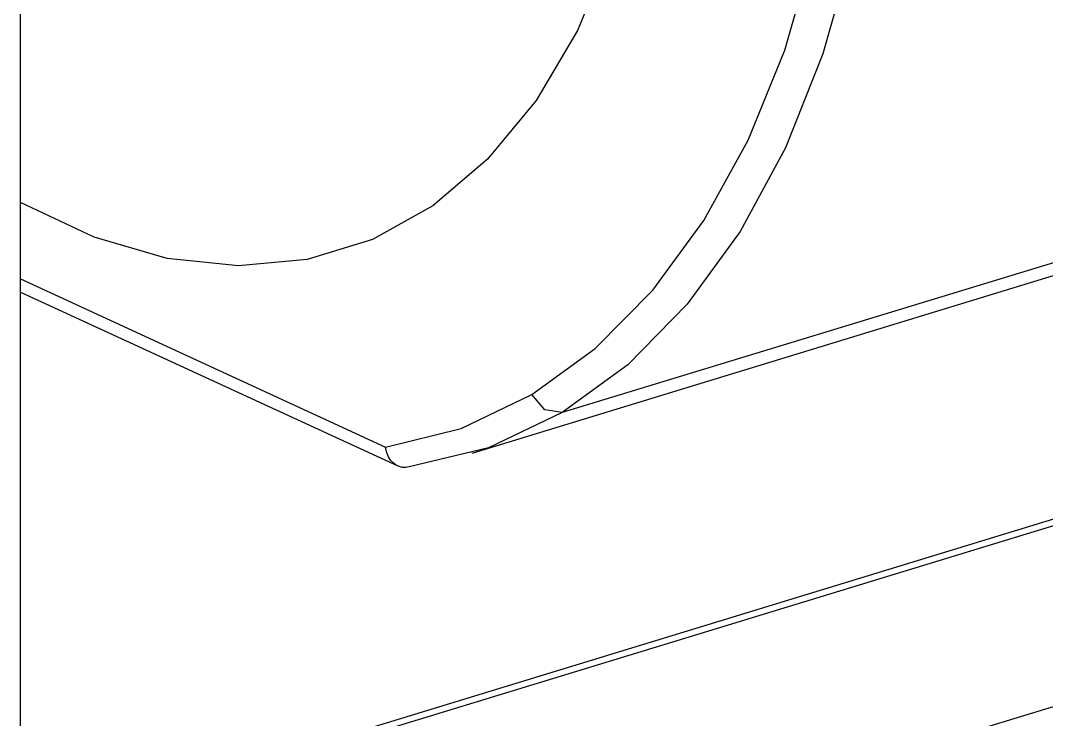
# Model space of a CAD drawing. Extents: x 594 to 813, y 174 to 240.
# Drawn here: x 734.441 to 735.037, y 230.286 to 230.693 of the extents above; entities that cross this region are included whole.
import ezdxf

# ---------------------------------------------------------------- set-up
doc = ezdxf.new("R2010")
doc.units = 0
doc.header["$MEASUREMENT"] = 0
doc.layers.add('AC.REF(S). PIPING', color=3, linetype='CONTINUOUS', lineweight=30)
doc.layers.add('LG-AIRCON', color=3, linetype='CONTINUOUS')

# ---------------------------------------------------------------- blocks, each defined once
blk = doc.blocks.new('B1-Low Static-Isometric')
at = {"layer": 'LG-AIRCON', "color": 3, "linetype": 'Continuous'}
for p, q in [((4429.41, 4379.961), (4429.41, 4493.069)), ((4542.837, 4425.727), (4429.41, 4391.072)), ((4543.481, 4425.552), (4429.41, 4390.7)), ((4429.41, 4380.188), (4543.481, 4415.04))]:
    blk.add_line(p, q, dxfattribs=at)
at = {"layer": 'LG-AIRCON', "color": 43, "linetype": 'Continuous'}
for p, q in [((4463.743, 4442.537), (4461.789, 4437.856)), ((4473.838, 4436.715), (4475.505, 4442.463)), ((4477.741, 4442.483), (4476.052, 4436.491)), ((4537.747, 4439.099), (4460.906, 4415.621)), ((4461.789, 4437.856), (4459.385, 4433.776)), ((4455.67, 4413.272), (4532.51, 4436.749)), ((4471.71, 4431.474), (4473.838, 4436.715)), ((4476.052, 4436.491), (4473.876, 4431.028)), ((4459.385, 4433.776), (4456.567, 4430.357)), ((4469.146, 4426.801), (4471.71, 4431.474)), ((4473.876, 4431.028), (4471.242, 4426.157)), ((4456.567, 4430.357), (4453.378, 4427.65)), ((4433.682, 4425.823), (4429.408, 4427.837)), ((4453.378, 4427.65), (4449.864, 4425.697)), ((4466.174, 4422.747), (4469.146, 4426.801)), ((4471.242, 4426.157), (4468.177, 4421.935)), ((4437.928, 4424.589), (4433.682, 4425.823)), ((4449.864, 4425.697), (4446.08, 4424.526)), ((4442.081, 4424.155), (4437.928, 4424.589)), ((4446.08, 4424.526), (4442.081, 4424.155)), ((4429.41, 4423.413), (4450.632, 4413.623)), ((4429.41, 4422.635), (4451.339, 4412.519)), ((4462.827, 4419.358), (4466.174, 4422.747)), ((4468.177, 4421.935), (4464.719, 4418.409)), ((4459.145, 4416.672), (4462.827, 4419.358)), ((4464.719, 4418.409), (4460.906, 4415.621)), ((4455.03, 4414.709), (4459.145, 4416.672)), ((4459.897, 4415.778), (4459.145, 4416.672)), ((4460.906, 4415.621), (4456.61, 4413.582)), ((4460.906, 4415.621), (4459.897, 4415.778)), ((4450.632, 4413.623), (4455.03, 4414.709)), ((4450.633, 4413.617), (4450.632, 4413.623)), ((4450.634, 4413.612), (4450.633, 4413.617)), ((4450.665, 4413.44), (4450.634, 4413.612)), ((4456.61, 4413.582), (4452.014, 4412.475)), ((4450.712, 4413.275), (4450.665, 4413.44)), ((4450.806, 4413.054), (4450.712, 4413.275)), ((4450.928, 4412.859), (4450.806, 4413.054)), ((4451.074, 4412.698), (4450.928, 4412.859)), ((4451.24, 4412.572), (4451.074, 4412.698)), ((4451.422, 4412.485), (4451.24, 4412.572)), ((4451.615, 4412.439), (4451.422, 4412.485)), ((4451.814, 4412.436), (4451.615, 4412.439)), ((4452.014, 4412.475), (4451.814, 4412.436))]:
    blk.add_line(p, q, dxfattribs=at)
blk = doc.blocks.new('A$C66FF4859')
at = {"layer": 'LG-AIRCON'}
blk.add_blockref('B1-Low Static-Isometric', (-9043.256, -2648.868), dxfattribs=at)

msp = doc.modelspace()

# ---------------------------------------------------------------- block references
at = {"layer": 'AC.REF(S). PIPING', "linetype": 'Continuous', "xscale": 0.0099999999999909, "yscale": 0.0099999999999909, "zscale": 0.0099999999999909}
msp.add_blockref('A$C66FF4859', (780.57912, 212.79731), dxfattribs=at)

doc.saveas('drawing.dxf')
